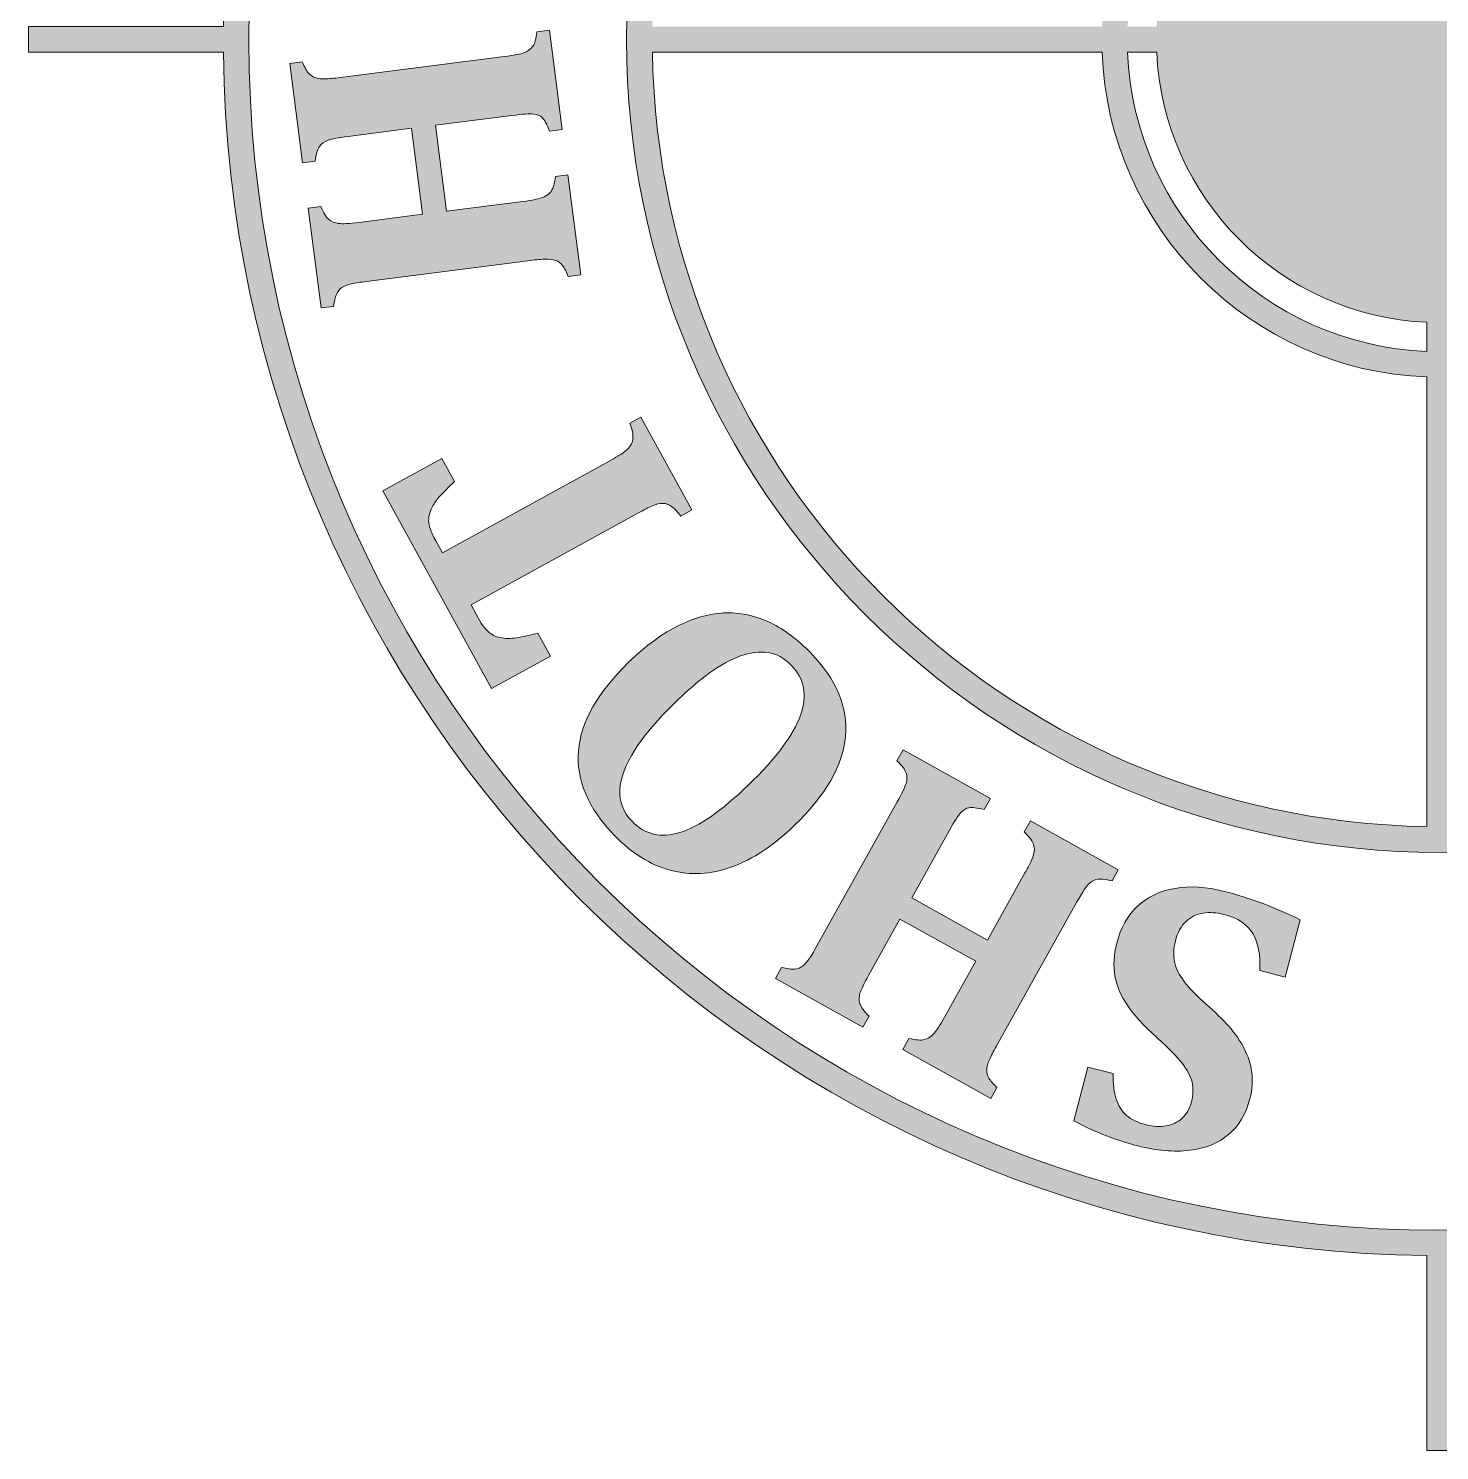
# Model space of a CAD drawing. Header units: inches. Extents: x 180 to 900, y -900 to -180.
# Drawn here: x 179.7 to 540, y -900 to -537 of the extents above; entities that cross this region are included whole.
import ezdxf

# ---------------------------------------------------------------- set-up
doc = ezdxf.new("R2010")
doc.units = ezdxf.units.IN
doc.header["$MEASUREMENT"] = 0
doc.layers.add('Layer 1', color=7, linetype='Continuous')

# ---------------------------------------------------------------- blocks, each defined once
blk = doc.blocks.new('block 3')
at = {"layer": 'Layer 1', "true_color": 0x040404}
h = blk.add_hatch(color=18, dxfattribs=at)
h.dxf.hatch_style = 2
edge = h.paths.add_edge_path()
edge.add_spline(control_points=[(900.25, -536.53), (900.25, -536.53), (850.48, -536.53), (850.48, -536.53), (848.73, -367.89), (711.9, -231.06), (543.26, -229.31), (543.26, -229.31), (543.26, -179.53), (543.26, -179.53), (543.26, -179.53), (536.74, -179.53), (536.74, -179.53), (536.74, -179.53), (536.74, -229.31), (536.74, -229.31), (368.1, -231.06), (231.27, -367.89), (229.52, -536.53), (229.52, -536.53), (179.75, -536.53), (179.75, -536.53), (179.75, -536.53), (179.75, -543.04), (179.75, -543.04), (179.75, -543.04), (229.52, -543.04), (229.52, -543.04), (231.27, -711.68), (368.1, -848.52), (536.74, -850.26), (536.74, -850.26), (536.74, -900.04), (536.74, -900.04), (536.74, -900.04), (543.26, -900.04), (543.26, -900.04), (543.26, -900.04), (543.26, -850.26), (543.26, -850.26), (711.9, -848.52), (848.73, -711.68), (850.48, -543.04), (850.48, -543.04), (900.25, -543.04), (900.25, -543.04), (900.25, -543.04), (900.25, -536.53), (900.25, -536.53)], knot_values=[0, 0, 0, 0, 1, 1, 1, 2, 2, 2, 3, 3, 3, 4, 4, 4, 5, 5, 5, 6, 6, 6, 7, 7, 7, 8, 8, 8, 9, 9, 9, 10, 10, 10, 11, 11, 11, 12, 12, 12, 13, 13, 13, 14, 14, 14, 15, 15, 15, 16, 16, 16, 16], degree=3, periodic=1)
edge = h.paths.add_edge_path()
edge.add_spline(control_points=[(540, -843.79), (372.37, -843.79), (236, -707.41), (236, -539.79), (236, -372.16), (372.37, -235.79), (540, -235.79), (707.63, -235.79), (844, -372.16), (844, -539.79), (844, -707.41), (707.63, -843.79), (540, -843.79)], knot_values=[0, 0, 0, 0, 1, 1, 1, 2, 2, 2, 3, 3, 3, 4, 4, 4, 4], degree=3, periodic=1)
h = blk.add_hatch(color=18, dxfattribs=at)
h.dxf.hatch_style = 2
edge = h.paths.add_edge_path()
edge.add_spline(control_points=[(540, -332.22), (425.55, -332.22), (332.44, -425.33), (332.44, -539.79), (332.44, -654.24), (425.55, -747.35), (540, -747.35), (654.45, -747.35), (747.57, -654.24), (747.57, -539.79), (747.57, -425.33), (654.45, -332.22), (540, -332.22)], knot_values=[0, 0, 0, 0, 1, 1, 1, 2, 2, 2, 3, 3, 3, 4, 4, 4, 4], degree=3, periodic=1)
edge = h.paths.add_edge_path()
edge.add_spline(control_points=[(740.96, -536.53), (740.96, -536.53), (626.17, -536.53), (626.17, -536.53), (624.49, -491.56), (588.23, -455.3), (543.26, -453.61), (543.26, -453.61), (543.26, -338.82), (543.26, -338.82), (651.53, -340.56), (739.23, -428.26), (740.96, -536.53)], knot_values=[0, 0, 0, 0, 1, 1, 1, 2, 2, 2, 3, 3, 3, 4, 4, 4, 4], degree=3, periodic=1)
edge = h.paths.add_edge_path()
edge.add_spline(control_points=[(536.74, -467.57), (499.41, -469.23), (469.45, -499.19), (467.79, -536.53), (467.79, -536.53), (460.35, -536.53), (460.35, -536.53), (462.02, -495.15), (495.36, -461.81), (536.74, -460.13), (536.74, -460.13), (536.74, -467.57), (536.74, -467.57)], knot_values=[0, 0, 0, 0, 1, 1, 1, 2, 2, 2, 3, 3, 3, 4, 4, 4, 4], degree=3, periodic=1)
edge = h.paths.add_edge_path()
edge.add_spline(control_points=[(467.79, -543.04), (469.44, -580.38), (499.41, -610.34), (536.74, -612), (536.74, -612), (536.74, -619.44), (536.74, -619.44), (495.36, -617.76), (462.02, -584.42), (460.35, -543.04), (460.35, -543.04), (467.79, -543.04), (467.79, -543.04)], knot_values=[0, 0, 0, 0, 1, 1, 1, 2, 2, 2, 3, 3, 3, 4, 4, 4, 4], degree=3, periodic=1)
edge = h.paths.add_edge_path()
edge.add_spline(control_points=[(543.26, -612), (580.59, -610.34), (610.56, -580.38), (612.21, -543.04), (612.21, -543.04), (619.65, -543.04), (619.65, -543.04), (617.98, -584.42), (584.64, -617.76), (543.26, -619.44), (543.26, -619.44), (543.26, -612), (543.26, -612)], knot_values=[0, 0, 0, 0, 1, 1, 1, 2, 2, 2, 3, 3, 3, 4, 4, 4, 4], degree=3, periodic=1)
edge = h.paths.add_edge_path()
edge.add_spline(control_points=[(612.21, -536.53), (610.55, -499.19), (580.59, -469.23), (543.26, -467.57), (543.26, -467.57), (543.26, -460.13), (543.26, -460.13), (584.64, -461.81), (617.98, -495.15), (619.65, -536.53), (619.65, -536.53), (612.21, -536.53), (612.21, -536.53)], knot_values=[0, 0, 0, 0, 1, 1, 1, 2, 2, 2, 3, 3, 3, 4, 4, 4, 4], degree=3, periodic=1)
edge = h.paths.add_edge_path()
edge.add_spline(control_points=[(536.74, -338.82), (536.74, -338.82), (536.74, -453.61), (536.74, -453.61), (491.77, -455.3), (455.51, -491.56), (453.83, -536.53), (453.83, -536.53), (339.04, -536.53), (339.04, -536.53), (340.77, -428.26), (428.48, -340.56), (536.74, -338.82)], knot_values=[0, 0, 0, 0, 1, 1, 1, 2, 2, 2, 3, 3, 3, 4, 4, 4, 4], degree=3, periodic=1)
edge = h.paths.add_edge_path()
edge.add_spline(control_points=[(339.04, -543.04), (339.04, -543.04), (453.83, -543.04), (453.83, -543.04), (455.51, -588.02), (491.77, -624.28), (536.74, -625.96), (536.74, -625.96), (536.74, -740.75), (536.74, -740.75), (428.48, -739.01), (340.77, -651.31), (339.04, -543.04)], knot_values=[0, 0, 0, 0, 1, 1, 1, 2, 2, 2, 3, 3, 3, 4, 4, 4, 4], degree=3, periodic=1)
edge = h.paths.add_edge_path()
edge.add_spline(control_points=[(543.26, -740.75), (543.26, -740.75), (543.26, -625.96), (543.26, -625.96), (588.23, -624.28), (624.49, -588.02), (626.17, -543.04), (626.17, -543.04), (740.96, -543.04), (740.96, -543.04), (739.23, -651.31), (651.53, -739.01), (543.26, -740.75)], knot_values=[0, 0, 0, 0, 1, 1, 1, 2, 2, 2, 3, 3, 3, 4, 4, 4, 4], degree=3, periodic=1)
at = {"layer": 'Layer 1', "lineweight": 0}
for points, knots in [([(900.25, -536.53), (900.25, -536.53), (850.48, -536.53), (850.48, -536.53), (848.73, -367.89), (711.9, -231.06), (543.26, -229.31), (543.26, -229.31), (543.26, -179.53), (543.26, -179.53), (543.26, -179.53), (536.74, -179.53), (536.74, -179.53), (536.74, -179.53), (536.74, -229.31), (536.74, -229.31), (368.1, -231.06), (231.27, -367.89), (229.52, -536.53), (229.52, -536.53), (179.75, -536.53), (179.75, -536.53), (179.75, -536.53), (179.75, -543.04), (179.75, -543.04), (179.75, -543.04), (229.52, -543.04), (229.52, -543.04), (231.27, -711.68), (368.1, -848.52), (536.74, -850.26), (536.74, -850.26), (536.74, -900.04), (536.74, -900.04), (536.74, -900.04), (543.26, -900.04), (543.26, -900.04), (543.26, -900.04), (543.26, -850.26), (543.26, -850.26), (711.9, -848.52), (848.73, -711.68), (850.48, -543.04), (850.48, -543.04), (900.25, -543.04), (900.25, -543.04), (900.25, -543.04), (900.25, -536.53), (900.25, -536.53)], [0, 0, 0, 0, 1, 1, 1, 2, 2, 2, 3, 3, 3, 4, 4, 4, 5, 5, 5, 6, 6, 6, 7, 7, 7, 8, 8, 8, 9, 9, 9, 10, 10, 10, 11, 11, 11, 12, 12, 12, 13, 13, 13, 14, 14, 14, 15, 15, 15, 16, 16, 16, 16]), ([(540, -843.79), (372.37, -843.79), (236, -707.41), (236, -539.79), (236, -372.16), (372.37, -235.79), (540, -235.79), (707.63, -235.79), (844, -372.16), (844, -539.79), (844, -707.41), (707.63, -843.79), (540, -843.79)], [0, 0, 0, 0, 1, 1, 1, 2, 2, 2, 3, 3, 3, 4, 4, 4, 4]), ([(540, -332.22), (425.55, -332.22), (332.44, -425.33), (332.44, -539.79), (332.44, -654.24), (425.55, -747.35), (540, -747.35), (654.45, -747.35), (747.57, -654.24), (747.57, -539.79), (747.57, -425.33), (654.45, -332.22), (540, -332.22)], [0, 0, 0, 0, 1, 1, 1, 2, 2, 2, 3, 3, 3, 4, 4, 4, 4]), ([(339.04, -543.04), (339.04, -543.04), (453.83, -543.04), (453.83, -543.04), (455.51, -588.02), (491.77, -624.28), (536.74, -625.96), (536.74, -625.96), (536.74, -740.75), (536.74, -740.75), (428.48, -739.01), (340.77, -651.31), (339.04, -543.04)], [0, 0, 0, 0, 1, 1, 1, 2, 2, 2, 3, 3, 3, 4, 4, 4, 4]), ([(467.79, -543.04), (469.44, -580.38), (499.41, -610.34), (536.74, -612), (536.74, -612), (536.74, -619.44), (536.74, -619.44), (495.36, -617.76), (462.02, -584.42), (460.35, -543.04), (460.35, -543.04), (467.79, -543.04), (467.79, -543.04)], [0, 0, 0, 0, 1, 1, 1, 2, 2, 2, 3, 3, 3, 4, 4, 4, 4])]:
    blk.add_open_spline(points, degree=3, knots=knots, dxfattribs=at)
blk = doc.blocks.new('block 4')
at = {"layer": 'Layer 1', "true_color": 0x040404}
h = blk.add_hatch(color=18, dxfattribs=at)
h.dxf.hatch_style = 2
edge = h.paths.add_edge_path()
edge.add_spline(control_points=[(301.23, -544.15), (303.73, -543.83), (305.42, -543.51), (306.32, -543.18), (307.21, -542.85), (307.93, -542.32), (308.46, -541.6), (308.99, -540.87), (309.36, -539.62), (309.56, -537.85), (309.56, -537.85), (312.77, -537.44), (312.77, -537.44), (312.77, -537.44), (316.01, -562.8), (316.01, -562.8), (316.01, -562.8), (312.81, -563.21), (312.81, -563.21), (312.08, -561.39), (311.44, -560.24), (310.88, -559.75), (310.33, -559.26), (309.59, -558.96), (308.67, -558.85), (307.75, -558.74), (305.91, -558.85), (303.16, -559.21), (303.16, -559.21), (283.68, -561.7), (283.68, -561.7), (283.68, -561.7), (286.49, -583.65), (286.49, -583.65), (286.49, -583.65), (305.97, -581.16), (305.97, -581.16), (307.1, -581.02), (308.15, -580.85), (309.11, -580.66), (310.08, -580.47), (310.85, -580.24), (311.44, -579.97), (312.03, -579.69), (312.52, -579.34), (312.89, -578.92), (313.26, -578.49), (313.56, -577.94), (313.79, -577.25), (314.01, -576.56), (314.18, -575.74), (314.28, -574.77), (314.28, -574.77), (317.49, -574.36), (317.49, -574.36), (317.49, -574.36), (320.75, -599.86), (320.75, -599.86), (320.75, -599.86), (317.55, -600.27), (317.55, -600.27), (317.07, -599.11), (316.6, -598.21), (316.14, -597.56), (315.68, -596.91), (315.09, -596.46), (314.38, -596.2), (313.68, -595.95), (312.81, -595.84), (311.78, -595.87), (310.74, -595.9), (309.45, -596.02), (307.89, -596.22), (307.89, -596.22), (266.03, -601.57), (266.03, -601.57), (264.51, -601.77), (263.23, -601.97), (262.21, -602.19), (261.18, -602.4), (260.36, -602.72), (259.76, -603.14), (259.16, -603.56), (258.7, -604.15), (258.38, -604.9), (258.06, -605.64), (257.82, -606.65), (257.66, -607.93), (257.66, -607.93), (254.45, -608.34), (254.45, -608.34), (254.45, -608.34), (251.19, -582.84), (251.19, -582.84), (251.19, -582.84), (254.4, -582.43), (254.4, -582.43), (255.1, -584.08), (255.78, -585.19), (256.45, -585.74), (257.11, -586.3), (257.94, -586.65), (258.93, -586.78), (259.92, -586.92), (261.66, -586.83), (264.15, -586.51), (264.15, -586.51), (280.37, -584.44), (280.37, -584.44), (280.37, -584.44), (277.56, -562.48), (277.56, -562.48), (277.56, -562.48), (261.34, -564.56), (261.34, -564.56), (258.88, -564.87), (257.19, -565.2), (256.26, -565.53), (255.33, -565.86), (254.61, -566.38), (254.09, -567.09), (253.57, -567.8), (253.18, -569.06), (252.92, -570.87), (252.92, -570.87), (249.71, -571.28), (249.71, -571.28), (249.71, -571.28), (246.47, -545.92), (246.47, -545.92), (246.47, -545.92), (249.67, -545.51), (249.67, -545.51), (250.24, -546.89), (250.79, -547.87), (251.31, -548.46), (251.83, -549.05), (252.45, -549.45), (253.16, -549.63), (253.88, -549.82), (254.66, -549.9), (255.51, -549.88), (256.37, -549.85), (257.67, -549.72), (259.42, -549.5), (259.42, -549.5), (301.23, -544.15), (301.23, -544.15)], knot_values=[0, 0, 0, 0, 1, 1, 1, 2, 2, 2, 3, 3, 3, 4, 4, 4, 5, 5, 5, 6, 6, 6, 7, 7, 7, 8, 8, 8, 9, 9, 9, 10, 10, 10, 11, 11, 11, 12, 12, 12, 13, 13, 13, 14, 14, 14, 15, 15, 15, 16, 16, 16, 17, 17, 17, 18, 18, 18, 19, 19, 19, 20, 20, 20, 21, 21, 21, 22, 22, 22, 23, 23, 23, 24, 24, 24, 25, 25, 25, 26, 26, 26, 27, 27, 27, 28, 28, 28, 29, 29, 29, 30, 30, 30, 31, 31, 31, 32, 32, 32, 33, 33, 33, 34, 34, 34, 35, 35, 35, 36, 36, 36, 37, 37, 37, 38, 38, 38, 39, 39, 39, 40, 40, 40, 41, 41, 41, 42, 42, 42, 43, 43, 43, 44, 44, 44, 45, 45, 45, 46, 46, 46, 47, 47, 47, 48, 48, 48, 49, 49, 49, 49], degree=3, periodic=1)
h = blk.add_hatch(color=18, dxfattribs=at)
h.dxf.hatch_style = 2
edge = h.paths.add_edge_path()
edge.add_spline(control_points=[(349.14, -659.9), (349.14, -659.9), (346.31, -661.46), (346.31, -661.46), (345.45, -660.36), (344.66, -659.56), (343.95, -659.04), (343.23, -658.52), (342.48, -658.25), (341.69, -658.24), (340.9, -658.22), (340.02, -658.43), (339.04, -658.86), (338.06, -659.28), (336.89, -659.87), (335.52, -660.63), (335.52, -660.63), (292.74, -684.15), (292.74, -684.15), (292.74, -684.15), (294.65, -687.63), (294.65, -687.63), (295.59, -689.34), (296.52, -690.55), (297.42, -691.24), (298.32, -691.94), (299.39, -692.39), (300.62, -692.59), (301.84, -692.79), (303.32, -692.73), (305.03, -692.43), (306.74, -692.12), (308.32, -691.77), (309.79, -691.37), (309.79, -691.37), (313.02, -697.25), (313.02, -697.25), (313.02, -697.25), (297.96, -705.53), (297.96, -705.53), (297.96, -705.53), (270.19, -655.03), (270.19, -655.03), (270.19, -655.03), (285.25, -646.75), (285.25, -646.75), (285.25, -646.75), (288.48, -652.63), (288.48, -652.63), (286.83, -654.24), (285.64, -655.46), (284.9, -656.28), (284.15, -657.09), (283.57, -657.87), (283.14, -658.61), (282.71, -659.35), (282.39, -660.05), (282.2, -660.72), (282.01, -661.38), (281.92, -662.03), (281.92, -662.66), (281.94, -663.29), (282.08, -664), (282.35, -664.8), (282.62, -665.6), (283.08, -666.59), (283.72, -667.76), (283.72, -667.76), (285.42, -670.85), (285.42, -670.85), (285.42, -670.85), (328.2, -647.33), (328.2, -647.33), (329.72, -646.49), (330.85, -645.82), (331.58, -645.3), (332.33, -644.78), (332.88, -644.27), (333.23, -643.78), (333.6, -643.28), (333.84, -642.79), (333.96, -642.29), (334.07, -641.8), (334.09, -641.19), (334.01, -640.47), (333.94, -639.75), (333.69, -638.85), (333.29, -637.77), (333.29, -637.77), (336.12, -636.21), (336.12, -636.21), (336.12, -636.21), (349.14, -659.9), (349.14, -659.9)], knot_values=[0, 0, 0, 0, 1, 1, 1, 2, 2, 2, 3, 3, 3, 4, 4, 4, 5, 5, 5, 6, 6, 6, 7, 7, 7, 8, 8, 8, 9, 9, 9, 10, 10, 10, 11, 11, 11, 12, 12, 12, 13, 13, 13, 14, 14, 14, 15, 15, 15, 16, 16, 16, 17, 17, 17, 18, 18, 18, 19, 19, 19, 20, 20, 20, 21, 21, 21, 22, 22, 22, 23, 23, 23, 24, 24, 24, 25, 25, 25, 26, 26, 26, 27, 27, 27, 28, 28, 28, 29, 29, 29, 30, 30, 30, 31, 31, 31, 31], degree=3, periodic=1)
h = blk.add_hatch(color=18, dxfattribs=at)
h.dxf.hatch_style = 2
edge = h.paths.add_edge_path()
edge.add_spline(control_points=[(379.39, -696.34), (386.06, -703.24), (389.06, -710.37), (388.37, -717.73), (387.68, -725.1), (383.32, -732.67), (375.27, -740.46), (369.99, -745.57), (364.67, -749.09), (359.31, -751.04), (353.94, -752.98), (348.71, -753.27), (343.61, -751.89), (338.5, -750.51), (333.77, -747.57), (329.41, -743.07), (322.62, -736.06), (319.54, -728.84), (320.16, -721.43), (320.78, -714.02), (325.05, -706.47), (332.98, -698.8), (337.41, -694.51), (341.72, -691.35), (345.91, -689.32), (350.1, -687.29), (354.15, -686.24), (358.05, -686.19), (361.95, -686.14), (365.68, -686.99), (369.24, -688.75), (372.81, -690.5), (376.19, -693.03), (379.39, -696.34)], knot_values=[0, 0, 0, 0, 1, 1, 1, 2, 2, 2, 3, 3, 3, 4, 4, 4, 5, 5, 5, 6, 6, 6, 7, 7, 7, 8, 8, 8, 9, 9, 9, 10, 10, 10, 11, 11, 11, 11], degree=3, periodic=1)
edge = h.paths.add_edge_path()
edge.add_spline(control_points=[(363.49, -730.19), (370.58, -723.34), (375.03, -717.38), (376.84, -712.33), (378.65, -707.29), (377.87, -703.01), (374.49, -699.52), (372.74, -697.71), (370.77, -696.64), (368.57, -696.32), (366.37, -696), (364.01, -696.29), (361.5, -697.19), (359, -698.1), (356.38, -699.54), (353.66, -701.51), (350.94, -703.49), (348.15, -705.86), (345.28, -708.63), (340.62, -713.15), (337.06, -717.3), (334.62, -721.09), (332.18, -724.89), (330.88, -728.31), (330.71, -731.35), (330.55, -734.4), (331.59, -737.08), (333.84, -739.4), (337.13, -742.8), (341.2, -743.76), (346.05, -742.27), (350.9, -740.78), (356.71, -736.75), (363.49, -730.19)], knot_values=[0, 0, 0, 0, 1, 1, 1, 2, 2, 2, 3, 3, 3, 4, 4, 4, 5, 5, 5, 6, 6, 6, 7, 7, 7, 8, 8, 8, 9, 9, 9, 10, 10, 10, 11, 11, 11, 11], degree=3, periodic=1)
h = blk.add_hatch(color=18, dxfattribs=at)
h.dxf.hatch_style = 2
edge = h.paths.add_edge_path()
edge.add_spline(control_points=[(401.57, -734.41), (402.8, -732.21), (403.54, -730.66), (403.81, -729.74), (404.08, -728.83), (404.08, -727.94), (403.81, -727.08), (403.54, -726.22), (402.76, -725.18), (401.45, -723.97), (401.45, -723.97), (403.03, -721.15), (403.03, -721.15), (403.03, -721.15), (425.35, -733.6), (425.35, -733.6), (425.35, -733.6), (423.77, -736.42), (423.77, -736.42), (421.88, -735.93), (420.58, -735.76), (419.85, -735.92), (419.13, -736.07), (418.45, -736.49), (417.81, -737.16), (417.18, -737.83), (416.18, -739.38), (414.83, -741.8), (414.83, -741.8), (405.26, -758.95), (405.26, -758.95), (405.26, -758.95), (424.59, -769.74), (424.59, -769.74), (424.59, -769.74), (434.15, -752.59), (434.15, -752.59), (434.71, -751.59), (435.2, -750.65), (435.62, -749.76), (436.04, -748.88), (436.32, -748.11), (436.45, -747.48), (436.58, -746.84), (436.58, -746.24), (436.46, -745.69), (436.34, -745.14), (436.07, -744.57), (435.65, -743.98), (435.23, -743.39), (434.67, -742.76), (433.95, -742.1), (433.95, -742.1), (435.53, -739.28), (435.53, -739.28), (435.53, -739.28), (457.97, -751.81), (457.97, -751.81), (457.97, -751.81), (456.4, -754.63), (456.4, -754.63), (455.19, -754.32), (454.18, -754.17), (453.39, -754.15), (452.59, -754.14), (451.88, -754.34), (451.25, -754.76), (450.63, -755.18), (450.02, -755.81), (449.44, -756.66), (448.85, -757.51), (448.17, -758.62), (447.41, -759.99), (447.41, -759.99), (426.84, -796.85), (426.84, -796.85), (426.09, -798.18), (425.5, -799.33), (425.06, -800.28), (424.63, -801.24), (424.4, -802.08), (424.38, -802.82), (424.36, -803.55), (424.56, -804.27), (424.97, -804.97), (425.39, -805.67), (426.06, -806.46), (426.98, -807.35), (426.98, -807.35), (425.4, -810.17), (425.4, -810.17), (425.4, -810.17), (402.96, -797.65), (402.96, -797.65), (402.96, -797.65), (404.53, -794.83), (404.53, -794.83), (406.28, -795.24), (407.58, -795.35), (408.42, -795.14), (409.26, -794.94), (410.03, -794.48), (410.73, -793.77), (411.43, -793.06), (412.39, -791.6), (413.61, -789.41), (413.61, -789.41), (421.58, -775.12), (421.58, -775.12), (421.58, -775.12), (402.25, -764.34), (402.25, -764.34), (402.25, -764.34), (394.28, -778.62), (394.28, -778.62), (393.07, -780.79), (392.33, -782.34), (392.04, -783.29), (391.76, -784.23), (391.75, -785.12), (392.01, -785.96), (392.27, -786.8), (393.05, -787.86), (394.35, -789.15), (394.35, -789.15), (392.78, -791.97), (392.78, -791.97), (392.78, -791.97), (370.46, -779.51), (370.46, -779.51), (370.46, -779.51), (372.03, -776.69), (372.03, -776.69), (373.48, -777.05), (374.59, -777.19), (375.38, -777.13), (376.16, -777.06), (376.84, -776.8), (377.42, -776.33), (378, -775.87), (378.53, -775.29), (379.01, -774.58), (379.5, -773.88), (380.17, -772.76), (381.03, -771.22), (381.03, -771.22), (401.57, -734.41), (401.57, -734.41)], knot_values=[0, 0, 0, 0, 1, 1, 1, 2, 2, 2, 3, 3, 3, 4, 4, 4, 5, 5, 5, 6, 6, 6, 7, 7, 7, 8, 8, 8, 9, 9, 9, 10, 10, 10, 11, 11, 11, 12, 12, 12, 13, 13, 13, 14, 14, 14, 15, 15, 15, 16, 16, 16, 17, 17, 17, 18, 18, 18, 19, 19, 19, 20, 20, 20, 21, 21, 21, 22, 22, 22, 23, 23, 23, 24, 24, 24, 25, 25, 25, 26, 26, 26, 27, 27, 27, 28, 28, 28, 29, 29, 29, 30, 30, 30, 31, 31, 31, 32, 32, 32, 33, 33, 33, 34, 34, 34, 35, 35, 35, 36, 36, 36, 37, 37, 37, 38, 38, 38, 39, 39, 39, 40, 40, 40, 41, 41, 41, 42, 42, 42, 43, 43, 43, 44, 44, 44, 45, 45, 45, 46, 46, 46, 47, 47, 47, 48, 48, 48, 49, 49, 49, 49], degree=3, periodic=1)
h = blk.add_hatch(color=18, dxfattribs=at)
h.dxf.hatch_style = 2
edge = h.paths.add_edge_path()
edge.add_spline(control_points=[(494.13, -777.47), (494.3, -773.51), (493.7, -770.37), (492.33, -768.04), (490.95, -765.71), (488.48, -764.09), (484.91, -763.17), (483.04, -762.69), (481.29, -762.58), (479.64, -762.83), (477.99, -763.08), (476.53, -763.79), (475.27, -764.97), (474.01, -766.14), (473.1, -767.79), (472.56, -769.91), (472.06, -771.87), (471.98, -773.66), (472.34, -775.29), (472.7, -776.91), (473.52, -778.58), (474.79, -780.29), (476.07, -782), (477.97, -783.95), (480.47, -786.15), (482.62, -788.02), (484.52, -789.87), (486.17, -791.71), (487.82, -793.55), (489.14, -795.45), (490.14, -797.41), (491.14, -799.36), (491.78, -801.39), (492.06, -803.49), (492.35, -805.59), (492.19, -807.82), (491.58, -810.19), (490.58, -814.08), (488.77, -817.13), (486.14, -819.36), (483.51, -821.58), (480.19, -822.93), (476.18, -823.39), (472.16, -823.86), (467.75, -823.48), (462.95, -822.24), (460.13, -821.52), (457.49, -820.68), (455, -819.72), (452.52, -818.76), (449.73, -817.48), (446.64, -815.88), (446.64, -815.88), (450.17, -802.12), (450.17, -802.12), (450.17, -802.12), (456.67, -803.79), (456.67, -803.79), (456.63, -806.45), (456.88, -808.63), (457.44, -810.34), (457.99, -812.05), (458.88, -813.43), (460.09, -814.48), (461.3, -815.54), (462.97, -816.33), (465.09, -816.88), (466.89, -817.34), (468.58, -817.44), (470.17, -817.17), (471.75, -816.91), (473.12, -816.25), (474.26, -815.22), (475.4, -814.18), (476.2, -812.78), (476.66, -811), (477.13, -809.17), (477.18, -807.49), (476.81, -805.96), (476.45, -804.44), (475.59, -802.82), (474.25, -801.11), (472.9, -799.4), (470.84, -797.31), (468.07, -794.84), (464.7, -791.82), (462.15, -789.05), (460.42, -786.53), (458.7, -784.02), (457.6, -781.47), (457.13, -778.91), (456.66, -776.34), (456.81, -773.55), (457.59, -770.51), (458.59, -766.62), (460.36, -763.48), (462.9, -761.08), (465.44, -758.68), (468.62, -757.16), (472.47, -756.51), (476.31, -755.86), (480.49, -756.12), (485.01, -757.28), (488.23, -758.11), (491.54, -759.16), (494.95, -760.42), (498.35, -761.68), (501.49, -763.06), (504.38, -764.54), (504.38, -764.54), (500.62, -779.15), (500.62, -779.15), (500.62, -779.15), (494.13, -777.47), (494.13, -777.47)], knot_values=[0, 0, 0, 0, 1, 1, 1, 2, 2, 2, 3, 3, 3, 4, 4, 4, 5, 5, 5, 6, 6, 6, 7, 7, 7, 8, 8, 8, 9, 9, 9, 10, 10, 10, 11, 11, 11, 12, 12, 12, 13, 13, 13, 14, 14, 14, 15, 15, 15, 16, 16, 16, 17, 17, 17, 18, 18, 18, 19, 19, 19, 20, 20, 20, 21, 21, 21, 22, 22, 22, 23, 23, 23, 24, 24, 24, 25, 25, 25, 26, 26, 26, 27, 27, 27, 28, 28, 28, 29, 29, 29, 30, 30, 30, 31, 31, 31, 32, 32, 32, 33, 33, 33, 34, 34, 34, 35, 35, 35, 36, 36, 36, 37, 37, 37, 38, 38, 38, 38], degree=3, periodic=1)
at = {"layer": 'Layer 1', "lineweight": 0}
for points, knots in [([(301.23, -544.15), (303.73, -543.83), (305.42, -543.51), (306.32, -543.18), (307.21, -542.85), (307.93, -542.32), (308.46, -541.6), (308.99, -540.87), (309.36, -539.62), (309.56, -537.85), (309.56, -537.85), (312.77, -537.44), (312.77, -537.44), (312.77, -537.44), (316.01, -562.8), (316.01, -562.8), (316.01, -562.8), (312.81, -563.21), (312.81, -563.21), (312.08, -561.39), (311.44, -560.24), (310.88, -559.75), (310.33, -559.26), (309.59, -558.96), (308.67, -558.85), (307.75, -558.74), (305.91, -558.85), (303.16, -559.21), (303.16, -559.21), (283.68, -561.7), (283.68, -561.7), (283.68, -561.7), (286.49, -583.65), (286.49, -583.65), (286.49, -583.65), (305.97, -581.16), (305.97, -581.16), (307.1, -581.02), (308.15, -580.85), (309.11, -580.66), (310.08, -580.47), (310.85, -580.24), (311.44, -579.97), (312.03, -579.69), (312.52, -579.34), (312.89, -578.92), (313.26, -578.49), (313.56, -577.94), (313.79, -577.25), (314.01, -576.56), (314.18, -575.74), (314.28, -574.77), (314.28, -574.77), (317.49, -574.36), (317.49, -574.36), (317.49, -574.36), (320.75, -599.86), (320.75, -599.86), (320.75, -599.86), (317.55, -600.27), (317.55, -600.27), (317.07, -599.11), (316.6, -598.21), (316.14, -597.56), (315.68, -596.91), (315.09, -596.46), (314.38, -596.2), (313.68, -595.95), (312.81, -595.84), (311.78, -595.87), (310.74, -595.9), (309.45, -596.02), (307.89, -596.22), (307.89, -596.22), (266.03, -601.57), (266.03, -601.57), (264.51, -601.77), (263.23, -601.97), (262.21, -602.19), (261.18, -602.4), (260.36, -602.72), (259.76, -603.14), (259.16, -603.56), (258.7, -604.15), (258.38, -604.9), (258.06, -605.64), (257.82, -606.65), (257.66, -607.93), (257.66, -607.93), (254.45, -608.34), (254.45, -608.34), (254.45, -608.34), (251.19, -582.84), (251.19, -582.84), (251.19, -582.84), (254.4, -582.43), (254.4, -582.43), (255.1, -584.08), (255.78, -585.19), (256.45, -585.74), (257.11, -586.3), (257.94, -586.65), (258.93, -586.78), (259.92, -586.92), (261.66, -586.83), (264.15, -586.51), (264.15, -586.51), (280.37, -584.44), (280.37, -584.44), (280.37, -584.44), (277.56, -562.48), (277.56, -562.48), (277.56, -562.48), (261.34, -564.56), (261.34, -564.56), (258.88, -564.87), (257.19, -565.2), (256.26, -565.53), (255.33, -565.86), (254.61, -566.38), (254.09, -567.09), (253.57, -567.8), (253.18, -569.06), (252.92, -570.87), (252.92, -570.87), (249.71, -571.28), (249.71, -571.28), (249.71, -571.28), (246.47, -545.92), (246.47, -545.92), (246.47, -545.92), (249.67, -545.51), (249.67, -545.51), (250.24, -546.89), (250.79, -547.87), (251.31, -548.46), (251.83, -549.05), (252.45, -549.45), (253.16, -549.63), (253.88, -549.82), (254.66, -549.9), (255.51, -549.88), (256.37, -549.85), (257.67, -549.72), (259.42, -549.5), (259.42, -549.5), (301.23, -544.15), (301.23, -544.15)], [0, 0, 0, 0, 1, 1, 1, 2, 2, 2, 3, 3, 3, 4, 4, 4, 5, 5, 5, 6, 6, 6, 7, 7, 7, 8, 8, 8, 9, 9, 9, 10, 10, 10, 11, 11, 11, 12, 12, 12, 13, 13, 13, 14, 14, 14, 15, 15, 15, 16, 16, 16, 17, 17, 17, 18, 18, 18, 19, 19, 19, 20, 20, 20, 21, 21, 21, 22, 22, 22, 23, 23, 23, 24, 24, 24, 25, 25, 25, 26, 26, 26, 27, 27, 27, 28, 28, 28, 29, 29, 29, 30, 30, 30, 31, 31, 31, 32, 32, 32, 33, 33, 33, 34, 34, 34, 35, 35, 35, 36, 36, 36, 37, 37, 37, 38, 38, 38, 39, 39, 39, 40, 40, 40, 41, 41, 41, 42, 42, 42, 43, 43, 43, 44, 44, 44, 45, 45, 45, 46, 46, 46, 47, 47, 47, 48, 48, 48, 49, 49, 49, 49]), ([(349.14, -659.9), (349.14, -659.9), (346.31, -661.46), (346.31, -661.46), (345.45, -660.36), (344.66, -659.56), (343.95, -659.04), (343.23, -658.52), (342.48, -658.25), (341.69, -658.24), (340.9, -658.22), (340.02, -658.43), (339.04, -658.86), (338.06, -659.28), (336.89, -659.87), (335.52, -660.63), (335.52, -660.63), (292.74, -684.15), (292.74, -684.15), (292.74, -684.15), (294.65, -687.63), (294.65, -687.63), (295.59, -689.34), (296.52, -690.55), (297.42, -691.24), (298.32, -691.94), (299.39, -692.39), (300.62, -692.59), (301.84, -692.79), (303.32, -692.73), (305.03, -692.43), (306.74, -692.12), (308.32, -691.77), (309.79, -691.37), (309.79, -691.37), (313.02, -697.25), (313.02, -697.25), (313.02, -697.25), (297.96, -705.53), (297.96, -705.53), (297.96, -705.53), (270.19, -655.03), (270.19, -655.03), (270.19, -655.03), (285.25, -646.75), (285.25, -646.75), (285.25, -646.75), (288.48, -652.63), (288.48, -652.63), (286.83, -654.24), (285.64, -655.46), (284.9, -656.28), (284.15, -657.09), (283.57, -657.87), (283.14, -658.61), (282.71, -659.35), (282.39, -660.05), (282.2, -660.72), (282.01, -661.38), (281.92, -662.03), (281.92, -662.66), (281.94, -663.29), (282.08, -664), (282.35, -664.8), (282.62, -665.6), (283.08, -666.59), (283.72, -667.76), (283.72, -667.76), (285.42, -670.85), (285.42, -670.85), (285.42, -670.85), (328.2, -647.33), (328.2, -647.33), (329.72, -646.49), (330.85, -645.82), (331.58, -645.3), (332.33, -644.78), (332.88, -644.27), (333.23, -643.78), (333.6, -643.28), (333.84, -642.79), (333.96, -642.29), (334.07, -641.8), (334.09, -641.19), (334.01, -640.47), (333.94, -639.75), (333.69, -638.85), (333.29, -637.77), (333.29, -637.77), (336.12, -636.21), (336.12, -636.21), (336.12, -636.21), (349.14, -659.9), (349.14, -659.9)], [0, 0, 0, 0, 1, 1, 1, 2, 2, 2, 3, 3, 3, 4, 4, 4, 5, 5, 5, 6, 6, 6, 7, 7, 7, 8, 8, 8, 9, 9, 9, 10, 10, 10, 11, 11, 11, 12, 12, 12, 13, 13, 13, 14, 14, 14, 15, 15, 15, 16, 16, 16, 17, 17, 17, 18, 18, 18, 19, 19, 19, 20, 20, 20, 21, 21, 21, 22, 22, 22, 23, 23, 23, 24, 24, 24, 25, 25, 25, 26, 26, 26, 27, 27, 27, 28, 28, 28, 29, 29, 29, 30, 30, 30, 31, 31, 31, 31]), ([(379.39, -696.34), (386.06, -703.24), (389.06, -710.37), (388.37, -717.73), (387.68, -725.1), (383.32, -732.67), (375.27, -740.46), (369.99, -745.57), (364.67, -749.09), (359.31, -751.04), (353.94, -752.98), (348.71, -753.27), (343.61, -751.89), (338.5, -750.51), (333.77, -747.57), (329.41, -743.07), (322.62, -736.06), (319.54, -728.84), (320.16, -721.43), (320.78, -714.02), (325.05, -706.47), (332.98, -698.8), (337.41, -694.51), (341.72, -691.35), (345.91, -689.32), (350.1, -687.29), (354.15, -686.24), (358.05, -686.19), (361.95, -686.14), (365.68, -686.99), (369.24, -688.75), (372.81, -690.5), (376.19, -693.03), (379.39, -696.34)], [0, 0, 0, 0, 1, 1, 1, 2, 2, 2, 3, 3, 3, 4, 4, 4, 5, 5, 5, 6, 6, 6, 7, 7, 7, 8, 8, 8, 9, 9, 9, 10, 10, 10, 11, 11, 11, 11]), ([(363.49, -730.19), (370.58, -723.34), (375.03, -717.38), (376.84, -712.33), (378.65, -707.29), (377.87, -703.01), (374.49, -699.52), (372.74, -697.71), (370.77, -696.64), (368.57, -696.32), (366.37, -696), (364.01, -696.29), (361.5, -697.19), (359, -698.1), (356.38, -699.54), (353.66, -701.51), (350.94, -703.49), (348.15, -705.86), (345.28, -708.63), (340.62, -713.15), (337.06, -717.3), (334.62, -721.09), (332.18, -724.89), (330.88, -728.31), (330.71, -731.35), (330.55, -734.4), (331.59, -737.08), (333.84, -739.4), (337.13, -742.8), (341.2, -743.76), (346.05, -742.27), (350.9, -740.78), (356.71, -736.75), (363.49, -730.19)], [0, 0, 0, 0, 1, 1, 1, 2, 2, 2, 3, 3, 3, 4, 4, 4, 5, 5, 5, 6, 6, 6, 7, 7, 7, 8, 8, 8, 9, 9, 9, 10, 10, 10, 11, 11, 11, 11]), ([(401.57, -734.41), (402.8, -732.21), (403.54, -730.66), (403.81, -729.74), (404.08, -728.83), (404.08, -727.94), (403.81, -727.08), (403.54, -726.22), (402.76, -725.18), (401.45, -723.97), (401.45, -723.97), (403.03, -721.15), (403.03, -721.15), (403.03, -721.15), (425.35, -733.6), (425.35, -733.6), (425.35, -733.6), (423.77, -736.42), (423.77, -736.42), (421.88, -735.93), (420.58, -735.76), (419.85, -735.92), (419.13, -736.07), (418.45, -736.49), (417.81, -737.16), (417.18, -737.83), (416.18, -739.38), (414.83, -741.8), (414.83, -741.8), (405.26, -758.95), (405.26, -758.95), (405.26, -758.95), (424.59, -769.74), (424.59, -769.74), (424.59, -769.74), (434.15, -752.59), (434.15, -752.59), (434.71, -751.59), (435.2, -750.65), (435.62, -749.76), (436.04, -748.88), (436.32, -748.11), (436.45, -747.48), (436.58, -746.84), (436.58, -746.24), (436.46, -745.69), (436.34, -745.14), (436.07, -744.57), (435.65, -743.98), (435.23, -743.39), (434.67, -742.76), (433.95, -742.1), (433.95, -742.1), (435.53, -739.28), (435.53, -739.28), (435.53, -739.28), (457.97, -751.81), (457.97, -751.81), (457.97, -751.81), (456.4, -754.63), (456.4, -754.63), (455.19, -754.32), (454.18, -754.17), (453.39, -754.15), (452.59, -754.14), (451.88, -754.34), (451.25, -754.76), (450.63, -755.18), (450.02, -755.81), (449.44, -756.66), (448.85, -757.51), (448.17, -758.62), (447.41, -759.99), (447.41, -759.99), (426.84, -796.85), (426.84, -796.85), (426.09, -798.18), (425.5, -799.33), (425.06, -800.28), (424.63, -801.24), (424.4, -802.08), (424.38, -802.82), (424.36, -803.55), (424.56, -804.27), (424.97, -804.97), (425.39, -805.67), (426.06, -806.46), (426.98, -807.35), (426.98, -807.35), (425.4, -810.17), (425.4, -810.17), (425.4, -810.17), (402.96, -797.65), (402.96, -797.65), (402.96, -797.65), (404.53, -794.83), (404.53, -794.83), (406.28, -795.24), (407.58, -795.35), (408.42, -795.14), (409.26, -794.94), (410.03, -794.48), (410.73, -793.77), (411.43, -793.06), (412.39, -791.6), (413.61, -789.41), (413.61, -789.41), (421.58, -775.12), (421.58, -775.12), (421.58, -775.12), (402.25, -764.34), (402.25, -764.34), (402.25, -764.34), (394.28, -778.62), (394.28, -778.62), (393.07, -780.79), (392.33, -782.34), (392.04, -783.29), (391.76, -784.23), (391.75, -785.12), (392.01, -785.96), (392.27, -786.8), (393.05, -787.86), (394.35, -789.15), (394.35, -789.15), (392.78, -791.97), (392.78, -791.97), (392.78, -791.97), (370.46, -779.51), (370.46, -779.51), (370.46, -779.51), (372.03, -776.69), (372.03, -776.69), (373.48, -777.05), (374.59, -777.19), (375.38, -777.13), (376.16, -777.06), (376.84, -776.8), (377.42, -776.33), (378, -775.87), (378.53, -775.29), (379.01, -774.58), (379.5, -773.88), (380.17, -772.76), (381.03, -771.22), (381.03, -771.22), (401.57, -734.41), (401.57, -734.41)], [0, 0, 0, 0, 1, 1, 1, 2, 2, 2, 3, 3, 3, 4, 4, 4, 5, 5, 5, 6, 6, 6, 7, 7, 7, 8, 8, 8, 9, 9, 9, 10, 10, 10, 11, 11, 11, 12, 12, 12, 13, 13, 13, 14, 14, 14, 15, 15, 15, 16, 16, 16, 17, 17, 17, 18, 18, 18, 19, 19, 19, 20, 20, 20, 21, 21, 21, 22, 22, 22, 23, 23, 23, 24, 24, 24, 25, 25, 25, 26, 26, 26, 27, 27, 27, 28, 28, 28, 29, 29, 29, 30, 30, 30, 31, 31, 31, 32, 32, 32, 33, 33, 33, 34, 34, 34, 35, 35, 35, 36, 36, 36, 37, 37, 37, 38, 38, 38, 39, 39, 39, 40, 40, 40, 41, 41, 41, 42, 42, 42, 43, 43, 43, 44, 44, 44, 45, 45, 45, 46, 46, 46, 47, 47, 47, 48, 48, 48, 49, 49, 49, 49]), ([(494.13, -777.47), (494.3, -773.51), (493.7, -770.37), (492.33, -768.04), (490.95, -765.71), (488.48, -764.09), (484.91, -763.17), (483.04, -762.69), (481.29, -762.58), (479.64, -762.83), (477.99, -763.08), (476.53, -763.79), (475.27, -764.97), (474.01, -766.14), (473.1, -767.79), (472.56, -769.91), (472.06, -771.87), (471.98, -773.66), (472.34, -775.29), (472.7, -776.91), (473.52, -778.58), (474.79, -780.29), (476.07, -782), (477.97, -783.95), (480.47, -786.15), (482.62, -788.02), (484.52, -789.87), (486.17, -791.71), (487.82, -793.55), (489.14, -795.45), (490.14, -797.41), (491.14, -799.36), (491.78, -801.39), (492.06, -803.49), (492.35, -805.59), (492.19, -807.82), (491.58, -810.19), (490.58, -814.08), (488.77, -817.13), (486.14, -819.36), (483.51, -821.58), (480.19, -822.93), (476.18, -823.39), (472.16, -823.86), (467.75, -823.48), (462.95, -822.24), (460.13, -821.52), (457.49, -820.68), (455, -819.72), (452.52, -818.76), (449.73, -817.48), (446.64, -815.88), (446.64, -815.88), (450.17, -802.12), (450.17, -802.12), (450.17, -802.12), (456.67, -803.79), (456.67, -803.79), (456.63, -806.45), (456.88, -808.63), (457.44, -810.34), (457.99, -812.05), (458.88, -813.43), (460.09, -814.48), (461.3, -815.54), (462.97, -816.33), (465.09, -816.88), (466.89, -817.34), (468.58, -817.44), (470.17, -817.17), (471.75, -816.91), (473.12, -816.25), (474.26, -815.22), (475.4, -814.18), (476.2, -812.78), (476.66, -811), (477.13, -809.17), (477.18, -807.49), (476.81, -805.96), (476.45, -804.44), (475.59, -802.82), (474.25, -801.11), (472.9, -799.4), (470.84, -797.31), (468.07, -794.84), (464.7, -791.82), (462.15, -789.05), (460.42, -786.53), (458.7, -784.02), (457.6, -781.47), (457.13, -778.91), (456.66, -776.34), (456.81, -773.55), (457.59, -770.51), (458.59, -766.62), (460.36, -763.48), (462.9, -761.08), (465.44, -758.68), (468.62, -757.16), (472.47, -756.51), (476.31, -755.86), (480.49, -756.12), (485.01, -757.28), (488.23, -758.11), (491.54, -759.16), (494.95, -760.42), (498.35, -761.68), (501.49, -763.06), (504.38, -764.54), (504.38, -764.54), (500.62, -779.15), (500.62, -779.15), (500.62, -779.15), (494.13, -777.47), (494.13, -777.47)], [0, 0, 0, 0, 1, 1, 1, 2, 2, 2, 3, 3, 3, 4, 4, 4, 5, 5, 5, 6, 6, 6, 7, 7, 7, 8, 8, 8, 9, 9, 9, 10, 10, 10, 11, 11, 11, 12, 12, 12, 13, 13, 13, 14, 14, 14, 15, 15, 15, 16, 16, 16, 17, 17, 17, 18, 18, 18, 19, 19, 19, 20, 20, 20, 21, 21, 21, 22, 22, 22, 23, 23, 23, 24, 24, 24, 25, 25, 25, 26, 26, 26, 27, 27, 27, 28, 28, 28, 29, 29, 29, 30, 30, 30, 31, 31, 31, 32, 32, 32, 33, 33, 33, 34, 34, 34, 35, 35, 35, 36, 36, 36, 37, 37, 37, 38, 38, 38, 38])]:
    blk.add_open_spline(points, degree=3, knots=knots, dxfattribs=at)
blk = doc.blocks.new('block 2')
at = {"layer": 'Layer 1'}
for name in ['block 3', 'block 4']:
    blk.add_blockref(name, (0, 0), dxfattribs=at)

msp = doc.modelspace()

# ---------------------------------------------------------------- block references
at = {"layer": 'Layer 1'}
msp.add_blockref('block 2', (0, 0), dxfattribs=at)

doc.saveas('drawing.dxf')
